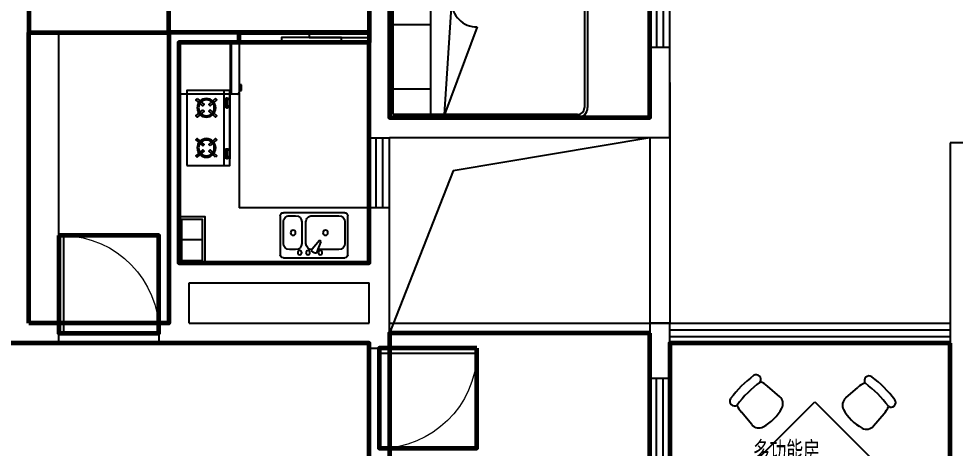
# Model space of a CAD drawing. Extents: x -355331 to -318731, y -592200 to -560200.
# Drawn here: x -337031 to -327681, y -572250 to -567963 of the extents above; entities that cross this region are included whole.
import ezdxf

# ---------------------------------------------------------------- set-up
doc = ezdxf.new("R2010")
doc.units = 0
doc.header["$LTSCALE"] = 1000
doc.header["$MEASUREMENT"] = 0
doc.layers.get('0').update_dxf_attribs({"linetype": 'CONTINUOUS'})
for name, color, linetype in [('BALCONY', 2, 'CONTINUOUS'), ('BATH', 6, 'CONTINUOUS'), ('JIAJU', 252, 'CONTINUOUS'), ('WALL', 2, 'CONTINUOUS'), ('WINDOW', 3, 'CONTINUOUS'), ('文字', 7, 'CONTINUOUS')]:
    doc.layers.add(name, color=color, linetype=linetype)
for name, color, linetype, lineweight in [('GT_储藏间', 50, 'CONTINUOUS', 60), ('GT_卧室', 1, 'CONTINUOUS', 60), ('GT_厨房', 4, 'CONTINUOUS', 60), ('GT_玄关', 40, 'CONTINUOUS', 60), ('GT_过道', 30, 'CONTINUOUS', 60), ('GT_门', 245, 'CONTINUOUS', 60), ('GT_阳台', 6, 'CONTINUOUS', 60), ('GT_餐厅', 3, 'CONTINUOUS', 60)]:
    doc.layers.add(name, color=color, linetype=linetype, lineweight=lineweight)
doc.styles.add('_TCH_WINDOW', font='SIMPLEX', dxfattribs={"height": 3.5, "bigfont": 'GBCBIG'})
doc.styles.add('DIM_FONT', font='ROMAND.shx', dxfattribs={"width": 0.7})
doc.styles.get("Standard").update_dxf_attribs({"font": 'GBENOR', "bigfont": 'GBCBIG'})

# ---------------------------------------------------------------- blocks, each defined once
blk = doc.blocks.new('M_C54TQD')
for p, q in [((0, -52.37141133332626), (1500, -52.37141133332626)), ((25.81707532191649, -508.5309666635002), (25.81707532354631, -1967.83045325207)), ((853.4887384483591, -488.5309666636167), (45.81707532191649, -488.5309666635002)), ((853.4887384483591, -488.5309666636167), (1471.571529761655, -915.928643709747)), ((45.81707532214932, -761.1308476366103), (915.2873221009503, -761.1308476364936)), ((1471.571529761888, -1967.830453251838), (1471.571529761888, -915.9286437098636)), ((381.0187325812876, -1368.262054991908), (394.7801580405794, -1471.40293244319)), ((777.5608816719612, -1368.404508911655), (698.3876391793602, -1472.359672029037)), ((394.7801580405794, -1471.40293244319), (368.977387327468, -1593.453046087059)), ((528.3918655531015, -1559.275664124638), (508.6248558897058, -1470.38433104183)), ((698.3876391793602, -1472.359672029037), (623.2731592210475, -1602.733589553973)), ((160.8363171380479, -1514.378392206039), (136.7538225841708, -1517.816383791156)), ((255.4458232410252, -1552.196723353932), (160.8363171380479, -1514.378392206039)), ((324.2529505379498, -1645.023484812815), (255.4458232410252, -1552.196723353932)), ((548.1586792629676, -1616.561117701349), (528.3918655531015, -1559.275664124638)), ((90.30910963541828, -1638.147501642466), (87.00939012947491, -1644.58949291869)), ((188.3591680568643, -1620.957261242554), (90.30910963541828, -1638.147501642466)), ((257.1660994002595, -1617.519269657321), (188.3591680568643, -1620.957261242554)), ((324.2529505379498, -1645.023484812815), (257.1660994002595, -1617.519269657321)), ((368.977387327468, -1593.453046087059), (324.2529505379498, -1645.023484812815)), ((324.2529505379498, -1645.023484812815), (510.0318023327272, -1663.932721005287)), ((324.2529505379498, -1645.023484812815), (355.2161578217056, -1727.536271516117)), ((510.0318023327272, -1663.932721005287), (559.9168716461863, -1700.031915123691)), ((605.4829289054032, -1658.043702143477), (548.1586792629676, -1616.561117701349)), ((605.4829289054032, -1658.043702143477), (593.7109122320544, -1752.156051272759)), ((623.2731592210475, -1602.733589553973), (605.4829289054032, -1658.043702143477)), ((605.4829289054032, -1658.043702143477), (733.9680998106488, -1626.437963874312)), ((605.4829289054032, -1658.043702143477), (654.9002571103629, -1721.255319918738)), ((733.9680998106488, -1626.437963874312), (836.7563149160706, -1640.265492021688)), ((836.7563149160706, -1640.265492021688), (872.7706596506758, -1660.305966510903)), ((355.2161578217056, -1727.536271516117), (334.5740196325351, -1810.04891698237)), ((559.9168716461863, -1700.031915123691), (571.9582169000057, -1708.627035323647)), ((591.871118045412, -1766.864436217816), (580.0376802883111, -1861.467821219121)), ((654.9002571103629, -1721.255319918738), (720.1312322369776, -1768.66392732237)), ((720.1312322369776, -1768.66392732237), (813.0359425107016, -1768.66392732237)), ((334.5740196325351, -1810.04891698237), (280.9774346412159, -1872.618190080393)), ((45.8170753235463, -1987.83045325207), (1451.571529761888, -1987.830453251838))]:
    blk.add_line(p, q)
blk.add_lwpolyline([(0, -2000), (0, 0), (1500, 0), (1500, -2000)], close=True)
for points in [[(100.9809355731122, -126.7930115305353, -0.2633679387580063), (73.03082517371513, -108.0043454644037, -0.494818049593334), (82.2023155835923, -89.26110906281976, -0.049224722880142), (99.87297290400602, -87.51721706544048, -0.0368308428568549), (123.5152011790778, -89.26110906281976, -0.0318926909000512), (161.4932668786496, -97.39637610432692, 0.0357819959079403), (195.4075579075142, -104.386000819155, 0.0329412578642258), (285.0692274586763, -110.2995541269192, 0.0265644647772248), (396.2963938089087, -104.386000819155, 0.0179054185074339), (433.8106666770761, -99.02135129994713, -0.0333974636936459), (454.0186778504867, -96.76743306149729, -0.0320396294917023), (491.1012199197426, -97.4999333183514, 0.018441951395994), (555.4230690312106, -100.5206656794762, 0.0108372939697291), (620.186532073887, -99.76774555223528, 0.0146238513299216), (668.0947889683302, -96.76743306149729, 0.1112493716170288), (690.6415959072765, -89.46100785862656, -0.1537083434765361), (707.5298517555927, -85.50787644495722, -0.0764444186523767), (714.9663045406343, -87.23092743253801, -0.215512293950284), (716.9191617504694, -89.26110906281976, -0.5858582349918418), (714.256699609803, -92.3062150827609, 0.3634893070176432), (709.4076745638158, -94.89081675256604, 0.1917162675796268), (709.3503550537861, -106.4259541546926, -0.1296753022843935), (711.2854973720385, -123.0397789126727, -0.017350206177164), (708.2857401394285, -139.8438447378576, 0.0193256498707409), (705.6520289473701, -154.9418324535945, 0.0188175161277147), (699.0376803365068, -223.3239292913349, 0.0218280980030002), (698.1405417609494, -282.5501878542127, 0.0062041541509907), (699.5261772114318, -316.400861889706, 0.0019630604773014), (705.6520289473701, -423.2947161803021, 0.0283408257713941), (709.9291620904112, -459.4233455349458, -0.1170135268628909), (709.4076745638158, -468.3330838838592, -0.3660599914315623), (707.9786069015973, -469.2643586997872, -0.0397304305354332), (694.3848961445037, -466.456467574928, -0.0483088234329496), (680.646424039267, -460.9746408300707, 0.0629807230965901), (669.9726117765528, -457.0735272672027, 0.0405796252690656), (646.575280764373, -453.6929555620297, 0.0143450944869819), (579.8353533989284, -451.4436783404088, 0.0054844172030433), (454.3906688750722, -452.1922876990865, 0.0071527060937162), (358.2477550946642, -455.1969109582715, 0.0087615685340777), (315.7035025332589, -457.8837116115026, -0.0081531255989414), (269.9883195252624, -460.8266186480176, -0.062510027184643), (212.858998686308, -456.4259942439385, 0.078669286227118), (167.272150359815, -454.386000819155, 0.0478250924924058), (144.9107191013172, -459.1024647536687, -0.0344939943977636), (114.1258911844343, -466.456467574928, -0.0235713893391271), (88.79070591600615, -469.4701159588293, -0.5102284767959722), (87.83597996179016, -468.3330838838592), (95.34746714844368, -438.3075054148211), (116.0039099461865, -355.7373764807127, 0.0730409353706404), (117.9549391705077, -336.1565441959537, 0.0233051013921503), (112.2480683759786, -275.0438638554188, 0.0182988888762084), (108.178149793297, -252.1994323256659, -0.0109698913763853), (100.8329906477593, -214.2043384962017, -0.0422811877974625), (97.92617118963972, -179.8909346904838, -0.0272005265134367), (100.8329906477593, -126.4973212979967)], [(810.218914367957, -126.7930115305353, -0.2633679387580063), (782.26880396856, -108.0043454644037, -0.494818049593334), (791.4402943784372, -89.26110906281976, -0.049224722880142), (809.1109516988504, -87.51721706544048, -0.0368308428568549), (832.7531799739226, -89.26110906281976, -0.0318926909000512), (870.7312456734944, -97.39637610432692, 0.0357819959079403), (904.6455367023593, -104.386000819155, 0.0329412578642258), (994.3072062535213, -110.2995541269192, 0.0265644647772248), (1105.534372603753, -104.386000819155, 0.0179054185074339), (1143.048645471921, -99.02135129994713, -0.0333974636936459), (1163.256656645331, -96.76743306149729, -0.0320396294917023), (1200.339198714588, -97.4999333183514, 0.018441951395994), (1264.661047826055, -100.5206656794762, 0.0108372939697291), (1329.424510868732, -99.76774555223528, 0.0146238513299216), (1377.332767763175, -96.76743306149729, 0.1112493716170288), (1399.879574702121, -89.46100785862656, -0.1537083434765361), (1416.767830550438, -85.50787644495722, -0.0764444186523767), (1424.204283335479, -87.23092743253801, -0.215512293950284), (1426.157140545314, -89.26110906281976, -0.5858582349918418), (1423.494678404648, -92.3062150827609, 0.3634893070176432), (1418.645653358661, -94.89081675256604, 0.1917162675796268), (1418.588333848631, -106.4259541546926, -0.1296753022843935), (1420.523476166883, -123.0397789126727, -0.017350206177164), (1417.523718934273, -139.8438447378576, 0.0193256498707409), (1414.890007742215, -154.9418324535945, 0.0188175161277147), (1408.275659131352, -223.3239292913349, 0.0218280980030002), (1407.378520555794, -282.5501878542127, 0.0062041541509907), (1408.764156006276, -316.400861889706, 0.0019630604773014), (1414.890007742215, -423.2947161803021, 0.0283408257713941), (1419.167140885256, -459.4233455349458, -0.1170135268628909), (1418.645653358661, -468.3330838838592, -0.3660599914315623), (1417.216585696442, -469.2643586997872, -0.0397304305354332), (1403.622874939348, -466.456467574928, -0.0483088234329496), (1389.884402834112, -460.9746408300707, 0.0629807230965901), (1379.210590571398, -457.0735272672027, 0.0405796252690656), (1355.813259559218, -453.6929555620297, 0.0143450944869819), (1289.073332193773, -451.4436783404088, 0.0054844172030433), (1163.628647669917, -452.1922876990865, 0.0071527060937162), (1067.485733889509, -455.1969109582715, 0.0087615685340777), (1024.941481328103, -457.8837116115026, -0.0081531255989414), (979.2262983201073, -460.8266186480176, -0.062510027184643), (922.0969774811527, -456.4259942439385, 0.078669286227118), (876.5101291546598, -454.386000819155, 0.0478250924924058), (854.148697896162, -459.1024647536687, -0.0344939943977636), (823.3638699792791, -466.456467574928, -0.0235713893391271), (798.0286847108507, -469.4701159588293, -0.5102284767959722), (797.073958756635, -468.3330838838592), (804.5854459432884, -438.3075054148211), (825.2418887410311, -355.7373764807127, 0.0730409353706404), (827.1929179653522, -336.1565441959537, 0.0233051013921503), (821.4860471708231, -275.0438638554188, 0.0182988888762084), (817.4161285881419, -252.1994323256659, -0.0109698913763853), (810.070969442604, -214.2043384962017, -0.0422811877974625), (807.1641499844847, -179.8909346904838, -0.0272005265134367), (810.070969442604, -126.4973212979967)], [(99.32607474597172, -142.8089705866296, -0.0536899463297647), (113.5327993906103, -155.7863047061255, -0.0703117485643946), (121.637378370855, -168.0780053790658, -0.0154482349215183), (125.372092746431, -176.6325245260959, -0.0132435682896378), (129.1488655572757, -186.8438859943999, -0.0821266656645959), (132.1388998322654, -204.9249020674033, -0.064163702142309), (129.1488655572757, -228.1290210800944)], [(100.802333666943, -126.7787973218364, -0.0773794298008275), (135.6131864276249, -152.1195828430354, -0.0773794298004389), (161.0724411581177, -186.8438859943999, -0.0475254861911322), (170.9974045124836, -211.4623332455522, -0.0475254861919447), (176.0954155311919, -237.5119613877032)], [(574.8410073658451, -100.5896195458481, 0.0278421621871093), (551.0592332051601, -111.202792232274, 0.0486850077751128), (538.5224678034429, -119.2865462948102, 0.0236664622263066), (510.5991942917462, -143.6456021170597, 0.0312234184537797), (491.5759178295266, -164.3247727612033, 0.0468009736850804), (486.4679089093113, -171.9909071292495, 0.023190832047154), (478.4309622184373, -188.7205023034475)], [(656.8276561654637, -94.89081675256604, 0.0881531318181468), (622.2978315080982, -98.43457139458042, 0.0881531318190246), (591.1024862020275, -113.6568386049475, 0.0775471207029249), (569.4562496813013, -135.2689928915351, 0.077547120704443), (555.4230690312106, -162.4482976893196)], [(1284.07898616069, -100.5896195458481, 0.0278421621871093), (1260.297212000005, -111.202792232274, 0.0486850077751128), (1247.760446598287, -119.2865462948102, 0.0236664622263066), (1219.837173086591, -143.6456021170597, 0.0312234184537797), (1200.813896624371, -164.3247727612033, 0.0468009736850804), (1195.705887704156, -171.9909071292495, 0.023190832047154), (1187.668941013282, -188.7205023034475)], [(1366.065634960309, -94.89081675256604, 0.0881531318181468), (1331.535810302943, -98.43457139458042, 0.0881531318190246), (1300.340464996872, -113.6568386049475, 0.0775471207029249), (1278.694228476146, -135.2689928915351, 0.077547120704443), (1264.661047826055, -162.4482976893196)], [(660.5833017819095, -455.1969109582715, 0.0161077521653885), (621.6645676454064, -428.9650299670173, 0.0245988265329337), (594.8583277720026, -413.9117758726934, 0.009477215100867), (545.8200545446016, -390.6135754343122, 0.0159372813057892), (515.9880062439476, -378.2564897139092, 0.0725208528990522), (499.6476300114299, -374.6702446285635, 0.0333392788004724), (463.4079878453631, -374.5033983330941)], [(191.3706686275545, -453.6728252451866, 0.0097294744723616), (218.6594809463713, -444.6409905871842, 0.009729474473291), (245.5762311110738, -434.5542727969585, 0.0079705008528091), (267.3211682804395, -425.5156059400176, 0.0079705008551367), (288.7669395147823, -415.7883921816246)], [(900.6086474223993, -453.6728252451866, 0.0097294744723616), (927.8974597412162, -444.6409905871842, 0.009729474473291), (954.8142099059187, -434.5542727969585, 0.0079705008528091), (976.5591470752843, -425.5156059400176, 0.0079705008551367), (998.0049183096271, -415.7883921816246)], [(853.4887384483591, -488.5309666636167, -0.0852718179142582), (916.7940449684392, -598.6369900371647, -0.1240444849517736), (926.0039442058186, -686.1659086162688), (912.364597803913, -781.5758952042086), (914.1106356123927, -911.7165031466866)], [(914.1106356123927, -911.7165031466866, 0.0078673409248488), (1031.724163627252, -893.9427607996623, 0.0095084780273965), (1128.470983586972, -875.8640361278084, 0.006616053903061), (1193.485191743588, -861.5313435217831, -0.0238283431850551), (1211.672466289019, -858.1735341966851, -0.080712554601587), (1230.311834537657, -858.6611640215851, -0.0095907749214261), (1382.91685589496, -890.6158193460433, -0.0131328366423957), (1416.355327734956, -899.220250509563, -0.0078593660510627), (1471.571529761655, -915.928643709747)], [(463.9505119207313, -1480.437258017133, 0.0256263773130658), (475.5529135710093, -1477.614787561935, 0.0108003175969269), (604.8687299224548, -1435.981363105937, 0.0045599242865635), (692.3968879890162, -1404.803410856868, 0.0112502049699783), (727.4602013842668, -1391.049685411621, 0.0693939607328312), (746.282983473502, -1379.897448407486, -0.0797562568819131), (762.8822070427702, -1370.519326541922, -0.1063994932269791), (777.5608816721942, -1368.404508911655, -0.3286420819917078), (781.570805078838, -1371.809234975604, -0.2995467624749613), (779.1952752068173, -1378.311226067249, 0.1899166392732897), (773.7075559524817, -1387.122778535122, 0.0335175224208069), (772.5260133859701, -1397.384737111046, 0.0756271031388586), (773.0004556113851, -1401.959308893885, 0.0534886286392459), (775.9668624771292, -1409.811991529539, 0.0178378667503755), (788.0861175216266, -1431.800641400157, 0.0383935750642246), (805.2742803669533, -1456.073614769731, -0.0595290825061912), (815.7115921904331, -1472.215284330654, -0.0359425927522917), (826.2619087763594, -1498.385362479603, -0.011245006357116), (851.9242734634317, -1584.737333225552, -0.0062027091860942), (862.1980728851632, -1624.315597536159, 0.010783211680623), (868.3165291617624, -1647.028448516852, 0.0194848343010926), (872.7706596516069, -1660.305966512998, 0.0050616242096234), (892.3973092753438, -1710.497391701792, 0.1013919190942201), (909.1374201583676, -1735.773232724518, -0.2237680032509501), (913.990082128439, -1749.201175178284, -0.2555795284433636), (910.8728970314841, -1753.817256197799, -0.0815627085866008), (895.1848218820523, -1758.905572009971, -0.0718052271760612), (878.0769460559821, -1759.0340193148, 0.0699853129919421), (860.5283372055271, -1759.102219073102, 0.0354599108751823), (801.0142176891676, -1772.068652195274, 0.0294323486893013), (731.9626261058727, -1796.825984933995, 0.0015539306784282), (698.6263457331806, -1811.165110202273, -0.0015200045161783), (664.5470052741002, -1825.826592424651, -0.004735139452577), (629.2815294407771, -1840.478306480334, 0.0038204816556974), (585.5403770180418, -1858.557646425674, 0.2960011448983662), (563.6347568596248, -1890.878058333299, -0.6497743301907088), (542.1970181963407, -1899.898485974292, -0.0231899331533064), (537.6988354085479, -1895.262166419066, 0.0288000585939381), (534.0341806493234, -1891.568750797771, 0.0057266574220755), (527.4483033211436, -1885.789348176797, -0.0043580803065144), (518.7736149579285, -1878.218847374897, -0.0275279624241201), (501.7734068457499, -1861.357729279669, -0.0462141911587343), (493.2202135212718, -1849.920146354939, -0.194121097555792), (490.4219391301738, -1833.24536795076, 0.1337189327007904), (489.250970837893, -1809.196833450929, 0.0057790609655978), (481.8063498067203, -1787.180584505084, 0.0088817836259535)]]:
    blk.add_lwpolyline(points, format="xyb")
blk.add_lwpolyline([(58.13472162233664, -1583.152987174108, 0.1013919190942201), (39.50652894447557, -1559.234586530481, -0.2237680032509501), (33.63892572536133, -1546.218089336646, -0.2555795284433636), (36.39313040487468, -1541.376663566218, -0.0815627085866008), (51.64504933147689, -1535.100866504712, -0.0718052271760612), (68.69275314197876, -1533.661523332354, 0.0699853129919421), (86.1845112729352, -1532.248469445971, 0.0354599108751823), (144.5297128919046, -1514.75857928826, 0.0294323486893013), (211.4805883753579, -1484.781453064643, 0.0015539306784282), (243.6197459157556, -1467.929371439502, -0.0015200045161783), (276.4750698423013, -1450.698927546618, -0.004735139452577), (310.5137885496952, -1433.387308924691, 0.0038204816556974), (352.7405321199913, -1412.008509248728, 0.2960011448983662), (372.1044370702002, -1378.10416726314, -0.6497743301907088), (392.7877194753382, -1367.467129011638, -0.0231899331533064), (397.6280315041076, -1371.745035845088, 0.0288000585939381), (401.5649964159819, -1375.146700252313, 0.0057266574220755), (408.5744758499786, -1380.404311201884, -0.0043580803065144), (417.8039045564363, -1387.287649516016, -0.0275279624241201), (436.0464629260823, -1402.796145362314, -0.0462141911587343), (445.4511556827928, -1413.544502137112, -0.194121097555792), (449.5192762336228, -1429.955747354426, 0.1337189327007904), (452.5300568193197, -1453.843785754172, 0.0115049885239622), (471.1510833646171, -1496.194292383734, 0.0088817836259535), (497.4863913217559, -1550.021231578546, 0.0124257131937093), (534.6168163891416, -1618.372365437332, -0.0336123700455677), (547.2733422871677, -1644.223848813679), (570.2964757324663, -1700.540598565829), (588.0571801417972, -1743.984951960272, 0.2243410718216135), (602.5851146520579, -1757.285988330492, -0.722771522499555), (602.7547089883592, -1766.146016167477, -0.1035130412990579), (599.0172203551047, -1766.642068473855, 0.0534647381238438), (591.778178574983, -1766.87733775645, 0.0301092765793074), (568.7220152600202, -1771.539454950951, -0.0314364773003218), (546.625681511592, -1775.946527513326, -0.0532399643574459), (531.5061410476919, -1776.364433890325, 0.0551795226477933), (516.9166619062889, -1776.824167168699, 0.0562710074868784), (491.602710487321, -1783.400484463316, 0.0108003175969269), (365.8583998028189, -1834.823151849559, 0.0045599242865635), (280.9774346444756, -1872.61819007888, 0.0112502049699783), (247.0714551992714, -1889.01896651613, 0.0693939607328312), (229.1588344399352, -1901.581113359076, -0.0797562568819131), (213.3272498133592, -1912.203934125835, -0.1063994932269791), (198.8538511942606, -1915.437612356851, -0.3286420819917078), (194.5947606211993, -1912.350252192235, -0.2995467624749613), (196.464941778453, -1905.685310124536, 0.1899166392732897), (201.2611352659296, -1896.479059664067, 0.0335175224208069), (201.6526498869061, -1886.156726935762, 0.0756271031388586), (200.8289744397625, -1881.631977088749, 0.0534886286392459), (197.2694064734969, -1874.029762269463, 0.0178378667503755), (183.5004308565985, -1853.03470626974, 0.0383935750642246), (164.5023714373819, -1830.150565112359, -0.0595290825061912), (152.8585468831006, -1814.856372617767, -0.0359425927522917), (140.3333988315426, -1789.571933990927, -0.011245006357116), (108.1278744246811, -1705.440940826898, -0.0062027091860942), (94.85072786197996, -1666.766565078753, 0.010783211680623), (87.00939013040622, -1644.589492921368, 0.0194848343010926), (81.5506756566465, -1631.692431285046, 0.0050616242096234)], format="xyb", close=True)
for centre, start, end in [((45.81707532191649, -508.5309666635002), 89.99999999999173, 180.0000000000116), ((45.81707532214932, -741.1308476366103), 180.0000000000093, 270), ((45.8170753235463, -1967.83045325207), 180.0000000000573, 270.0000000000047), ((1451.571529761888, -1967.830453251838), 270, 0)]:
    blk.add_arc(centre, 20, start, end)
at = {"style": 'DIM_FONT', "width": 0.8, "flags": 9}
for tag in ['YSIZE', 'XSIZE']:
    blk.add_attdef(tag, (0, 0), '', height=0.5, dxfattribs=at)
blk = doc.blocks.new('M_C5')
for p, q in [((-70.82901607836537, 21.28130988847079), (-105.5706513122422, 120.2282728042846)), ((-60.16192104374932, 62.68461325480894), (-49.63460429589031, 152.1065615165353)), ((-28.08119270529278, 85.5738574138395), (7.413737712297004, 159.8281467487104)), ((-8.992281119622929, 87.95501956535735), (58.67843228853597, 149.1512966760219)), ((12.1610811973369, 83.25872809370229), (111.8935306657804, 114.3671185050116)), ((-53.99105266266269, -14.06874431869437), (-153.5547980225383, 44.95468834566414)), ((25.53403393035843, 75.43189319191879), (151.976158361067, 50.03246236002269)), ((42.31323223001527, 52.59037386479214), (156.1122218071468, -35.05672834750294)), ((48.33521730783104, 20.58951348862501), (102.0785434169302, -123.2070248560467)), ((-26.44012613309314, -30.03790376529833), (-152.9726097377861, -46.89755505358152)), ((14.47907216040039, -26.22849599220535), (-99.14332800768172, -125.5810515625417)), ((40.54031767207198, -2.332965136227358), (5.081947024460531, -160.0161421951379))]:
    blk.add_line(p, q)
for centre, radius in [((0, 0), 160), ((-11.20591059033177, 27.9958680989912), 60)]:
    blk.add_circle(centre, radius)
at = {"width": 0.8, "flags": 9}
for tag in ['XSIZE', 'YSIZE']:
    blk.add_attdef(tag, (0, 0), '', height=0.5, dxfattribs=at)
blk = doc.blocks.new('ccui')
for points in [[(-565.6461125179194, 1078.213557414943), (-506.5007212380878, 682.610444825608), (-110.8976086489856, 741.7558361052068), (-170.0429999283515, 1137.358948694542)], [(-225.5601126602851, -1196.504339973675), (-284.705503939651, -800.9012273843399), (110.8976086494513, -741.755836104974), (170.0429999292828, -1137.358948694309)]]:
    blk.add_lwpolyline(points, close=True)
at = {"rotation": 188.5031322324077}
blk.add_blockref('M_C5', (-332.1472721518949, 910.5732068892102), dxfattribs=at)
at = {"extrusion": (1e-16, 0, -1), "zscale": -1}
for name, p, rotation in [('M_C54TQD', (-110.8976086494513, -741.755836104974), 81.49686775637126), ('M_C5', (51.30234953528271, -967.9015675336123), 351.4968677675923)]:
    blk.add_blockref(name, p, dxfattribs=dict(at, rotation=rotation))
blk = doc.blocks.new('A$C639E48C9')
for p, q in [((498.616208545398, 1409.880386667733), (376.4792480497854, 1515.509158710658)), ((1158.069999774219, 1397.498178508947), (1280.206960269832, 1503.126950551872)), ((283.7546607323456, 793.2590544178383), (849.4400856815046, 1358.944479367055)), ((849.4400856815046, 1358.944479367055), (1415.12551063078, 793.2590544178383)), ((220.0925877288682, 1131.35676585132), (116.2953410430345, 1255.32525170414)), ((1436.593620590633, 1118.974557692418), (1540.390867276466, 1242.943043545238)), ((849.4400856815046, 227.573629468563), (283.7546607323456, 793.2590544178383)), ((1415.12551063078, 793.2590544178383), (849.4400856815046, 227.573629468563)), ((259.1873788987286, 498.6155576335731), (153.5586068558041, 376.4785971379607)), ((1397.498829420772, 510.9977657923009), (1503.127601463697, 388.8608052966302)), ((537.710999715142, 220.0919368170435), (413.7425138623219, 116.2946901312098)), ((1118.975208604243, 232.4741449757712), (1242.943694457062, 128.6768982899957))]:
    blk.add_line(p, q)
for centre, radius, start, end in [((895.9908561601766, 733.9821182364248), 1104, 126.5445270013243, 143.4554729986757), ((266.0075928792358, 1583.973347978957), 46, 323.4554729986757, 486.5445270013243), ((1390.678615440265, 1571.591139820171), 46, 53.45547299867568, 216.5445270013243), ((760.6953521593242, 721.5999100776387), 1104, 36.54452700132432, 53.45547299867568), ((960.3375774907178, 669.6353969057672), 1104, 126.5445270013243, 143.4554729986757), ((246.3872945464682, 1385.417205207457), 183.977805, 45, 71.38198999930509), ((1410.298913773033, 1373.034997048555), 183.977805, 108.6180100006949, 135), ((696.3486308287827, 657.2531887469813), 1104, 36.54452700132432, 53.45547299867568), ((439.4797455491497, 1339.404294052045), 92, 331.1086600026659, 409.999999998934), ((45.99962641776071, 1363.965381517482), 46, 143.4554729986757, 306.5445270013243), ((246.3872945464682, 1385.417205207457), 183.977805, 198.7877880027449, 225), ((1217.206462770235, 1327.022085893317), 92, 130.0000000010658, 208.891339997334), ((1410.298913773033, 1373.034997048555), 183.977805, 315, 341.2122119972551), ((1610.68658190174, 1351.58317335858), 46, 233.4554729986757, 396.5445270013243), ((107.2132417466491, 1522.759732650069), 471.4999999999998, 298.8913399989453, 331.1086600026659), ((1549.472966572968, 1510.377524491167), 471.4999999999998, 208.891339997334, 241.1086600010546), ((290.5686803443823, 1190.493228847335), 92, 220.0000000010658, 298.8913399989453), ((1366.117527975002, 1178.111020688549), 92, 241.1086600010546, 319.9999999989342), ((329.6634715143591, 439.4790946373249), 92, 61.10866000266595, 140.0000000014889), ((146.3080329163931, 107.2125908348243), 471.4999999999998, 28.89134000025402, 61.10866000266595), ((1510.378175402991, 119.5947989934939), 471.4999999999998, 118.891339997334, 151.108659999746), ((1327.022736805142, 451.861302796111), 92, 39.99999999851102, 118.891339997334), ((283.6505603590049, 246.3866436346434), 183.977805, 135, 161.3819899993051), ((1373.03564796038, 258.7688517933711), 183.977805, 18.6180100006949, 45), ((85.09441758738828, 266.006941967411), 46, 53.45547299867568, 216.5445270013243), ((999.4323686605783, 960.3369265788932), 1104, 216.5445270013243, 233.4554729986757), ((478.5745367191266, 290.5680294325575), 92, 310.0000000010658, 388.891340000254), ((1178.111671600374, 302.9502375913434), 92, 151.108659999746, 229.9999999989342), ((657.2538396588059, 972.7191347376793), 1104, 306.5445270013243, 323.4554729986757), ((1571.591790731996, 278.3891501261387), 46, 323.4554729986757, 486.5445270013243), ((935.0856473299208, 895.9902052483521), 1104, 216.5445270013243, 233.4554729986757), ((721.6005609894637, 908.3724134070799), 1104, 306.5445270013243, 323.4554729986757), ((283.6505603590049, 246.3866436346434), 183.977805, 288.7877880027449, 315), ((1373.03564796038, 258.7688517933711), 183.977805, 225, 251.2122119972551), ((305.1023840489798, 45.99897550593595), 46, 233.4554729986757, 396.5445270013243), ((1351.583824270405, 58.38118366460546), 46, 143.4554729986757, 306.5445270013243)]:
    blk.add_arc(centre, radius, start, end)
blk = doc.blocks.new('_E15UYS')
for p, q in [((-55.69547518428588, 0), (-55.69547518428588, 700.0000000001745)), ((-32.3068419504707, 635.471470065182), (-21.7909954860952, 635.471470065182)), ((-24.007028925349, 618.8428590744153), (-24.007028925349, 554.1744495429448)), ((-7.386778130916352, 618.8428590744153), (-24.007028925349, 618.8428590744153)), ((-7.386778130916352, 554.1744495429448), (-7.386778130916352, 618.8428590744153)), ((-5.82077e-11, 15.11308107170043), (-5.82077e-11, 637.8869189284743)), ((-33.48314563827444, 543.7096152342274), (-21.77215841429279, 543.8281200630008)), ((-24.007028925349, 554.1744495429448), (-7.386778130916352, 554.1744495429448)), ((-32.3068419504707, 162.4743070086115), (-21.7909954860952, 162.4743070086115)), ((-24.007028925349, 145.8456960178446), (-24.007028925349, 81.17728648637421)), ((-7.386778130916352, 145.8456960178446), (-24.007028925349, 145.8456960178446)), ((-7.386778130916352, 81.17728648637421), (-7.386778130916352, 145.8456960178446)), ((-33.48314563827444, 70.71245217765681), (-21.77215841429279, 70.83095700643025)), ((-24.007028925349, 81.17728648637421), (-7.386778130916352, 81.17728648637421))]:
    blk.add_line(p, q)
for points in [[(-399.967553341121, 700.0000000000583), (-1.164153e-10, 700.0000000001745), (0, 0), (-399.9675533410627, 5.82077e-11), (-399.967553341121, 700.0000000000583)], [(-252.0403899404919, 517.9713214171933), (-240.6037622181975, 505.0174823591368), (-304.107794256488, 448.9513254436896), (-315.5444219787387, 461.9051645018043), (-252.0403899404919, 517.9713214171933)], [(-184.5242881784434, 517.9713214171352), (-195.9609159007887, 505.0174823590785), (-132.4568838624545, 448.9513254436896), (-121.0202561402038, 461.9051645017462), (-184.5242881784434, 517.9713214171352)], [(-252.0403899404337, 181.0286785827484), (-240.6037622181393, 193.9825176409795), (-304.1077942564298, 250.0486745562521), (-315.5444219787241, 237.0948354982538), (-252.0403899404337, 181.0286785827484)], [(-184.5242881784361, 181.0286785828648), (-195.9609159007814, 193.9825176409213), (-132.45688386244, 250.0486745562521), (-121.0202561401893, 237.094835498312), (-184.5242881784361, 181.0286785828648)]]:
    blk.add_lwpolyline(points)
for points in [[(-304.1077942563934, 623.5486745563102), (-240.6037622181975, 567.4825176409212), (-252.0403899404482, 554.5286785827483), (-315.5444219787387, 610.5948354982538)], [(-132.4568838624545, 623.5486745563102), (-195.9609159007887, 567.4825176409212), (-184.5242881784434, 554.5286785828648), (-121.0202561402038, 610.5948354981372)], [(-304.1077942564298, 75.45132544374792), (-240.6037622181393, 131.5174823591369), (-252.04038994039, 144.4713214171934), (-315.5444219786805, 88.40516450180439)], [(-132.4568838623963, 75.45132544374792), (-195.9609159007305, 131.5174823592533), (-184.5242881784797, 144.4713214171934), (-121.0202561401893, 88.40516450180439)]]:
    blk.add_lwpolyline(points, close=True)
for points in [[(-32.3068419504707, 635.471470065182, 0.2590339714206403), (-35.72964486551791, 633.5706856288012, 0.0762761895455676), (-40.66402740238845, 622.0506057389427, 0.0365148199121137), (-43.12145493156275, 608.5023152735666, 0.026614996038891), (-44.125686959851, 589.6497730636617, 0.026614996038891), (-43.12145493156275, 570.7972308538154, 0.0365148199121137), (-40.66402740238845, 557.2489403884392, 0.0762761895455752), (-35.72964486551791, 545.7288604985806, 0.2590339714203898), (-32.3068419504707, 543.8280760622001, 0.0784621676306809), (-31.06448613718385, 544.0242395660025, 0.056762457430155)], [(-21.7909954860952, 635.471470065182, 0.2590339714206403), (-25.21379840114241, 633.5706856288012, 0.0762761895455676), (-30.14818093801296, 622.0506057389427, 0.0365148199121137), (-32.60560846718727, 608.5023152735666, 0.026614996038891), (-33.60984049546824, 589.6497730636617, 0.026614996038891), (-32.60560846718727, 570.7972308538154, 0.0365148199121137), (-30.14818093801296, 557.2489403884392, 0.0762761895455752), (-25.21379840113514, 545.7288604985806, 0.2590339714203898), (-21.7909954860952, 543.8280760622001, 0.2590339714202164), (-18.36819257104798, 545.7288604985806, 0.056762457430155), (-14.35557692139991, 554.1744495429448, 0.0365148199120382)], [(-12.66594245195301, 618.8428590744153, 0.0087359414318704), (-13.43381003417016, 622.0506057389427, 0.0762761895456294), (-18.36819257104798, 633.5706856288012, 0.2590339714204861), (-21.7909954860952, 635.471470065182, 0.2590339714206403)], [(-32.3068419504707, 162.4743070086115, 0.2590339714206403), (-35.72964486551791, 160.573522572231, 0.0762761895455676), (-40.66402740238845, 149.0534426823724, 0.0365148199121137), (-43.12145493156275, 135.505152216996, 0.026614996038891), (-44.125686959851, 116.6526100070914, 0.026614996038891), (-43.12145493156275, 97.80006779724502, 0.0365148199121137), (-40.66402740238845, 84.25177733186865, 0.0762761895455752), (-35.72964486551791, 72.73169744201005, 0.2590339714203898), (-32.3068419504707, 70.83091300557135, 0.0784621676306809), (-31.06448613718385, 71.02707650943194, 0.056762457430155)], [(-21.7909954860952, 162.4743070086115, 0.2590339714206403), (-25.21379840114241, 160.573522572231, 0.0762761895455676), (-30.14818093801296, 149.0534426823724, 0.0365148199121137), (-32.60560846718727, 135.505152216996, 0.026614996038891), (-33.60984049546824, 116.6526100070914, 0.026614996038891), (-32.60560846718727, 97.80006779724502, 0.0365148199121137), (-30.14818093801296, 84.25177733186865, 0.0762761895455752), (-25.21379840113514, 72.73169744201005, 0.2590339714203898), (-21.7909954860952, 70.83091300557135, 0.2590339714202164), (-18.36819257104798, 72.73169744201005, 0.056762457430155), (-14.35557692139991, 81.17728648637421, 0.0365148199120382)], [(-12.66594245195301, 145.8456960178446, 0.0087359414318704), (-13.43381003417016, 149.0534426823724, 0.0762761895456294), (-18.36819257104798, 160.573522572231, 0.2590339714204861), (-21.7909954860952, 162.4743070086115, 0.2590339714206403)]]:
    blk.add_lwpolyline(points, format="xyb")
for centre, radius in [((-218.2823390594931, 536.2499999999998), 86.4000000000019), ((-218.2823390594931, 536.2499999999998), 73.4852148741714), ((-218.2823390594349, 162.7500000000582), 86.4000000000019), ((-218.2823390594349, 162.7500000000582), 73.4852148741714)]:
    blk.add_circle(centre, radius)
at = {"width": 0.8, "flags": 9}
for tag in ['XSIZE', 'YSIZE']:
    blk.add_attdef(tag, (0, 0), '', height=0.5, dxfattribs=at)
blk = doc.blocks.new('$plan$00000400')
for p, q in [((-516.967383246847, 9.5e-14), (0, 0)), ((-516.9673832468471, -583.7657524091914), (-516.967383246847, 9.5e-14)), ((0, 0), (-1.072e-13, -583.7657524091919)), ((-9.4e-14, -511.4899925871413), (-516.9673832468471, -511.489992587141)), ((-16.67902149756275, -600.4447739065563), (-500.2883617492772, -600.444773906556)), ((-477.4587249173273, -600.444773906556), (-477.4587249173273, -622.6834692365117)), ((-477.4587249173273, -622.6834692365117), (-421.8619865926449, -622.6834692365117)), ((-421.8619865926449, -622.6834692365117), (-421.8619865926449, -600.444773906556))]:
    blk.add_line(p, q)
at = {"lineweight": 13}
blk.add_line((-9.6e-14, -522.6093402519163), (-516.9673832468471, -522.6093402519163), dxfattribs=at)
for centre, start, end in [((-500.2883617492772, -583.7657524091914), 180, 270), ((-16.67902149756275, -583.7657524091919), 270, 360)]:
    blk.add_arc(centre, 16.67902149740548, start, end)
blk = doc.blocks.new('M_E25ESP')
at = {"color": 0, "linetype": 'ByBlock'}
for p, q in [((0, -306.8181818181825), (0, 306.8181818181825)), ((30.68181818181756, 337.5), (419.3181818181823, 337.5)), ((357.9545454545459, 306.8181818181825), (143.1818181818175, 306.8181818181825)), ((450, 306.8181818181825), (450, -306.8181818181825)), ((81.81818181818242, 245.4545454545459), (81.81818181818242, 39.98143636365329)), ((419.3181818181823, -20.45454545454595), (419.3181818181823, 245.4545454545459)), ((48.38627045456087, 2.022913636367774), (56.62685454545135, -12.25018636364075)), ((58.92449318180661, 31.40468181818869), (162.5349272727362, 70.22072045454206)), ((172.7622000000092, 52.50655227273089), (87.3413181818164, -17.81470227271119)), ((162.5349272727362, 70.22072045454206), (172.7622000000092, 52.50655227273089)), ((143.1818181818175, -81.81818181818242), (357.9545454545459, -81.81818181818242)), ((81.81818181818242, -184.0909090909094), (81.81818181818242, -245.4545454545459)), ((357.9545454545459, -122.7272727272729), (143.1818181818175, -122.7272727272729)), ((419.3181818181823, -245.4545454545459), (419.3181818181823, -184.0909090909094)), ((419.3181818181823, -337.5), (30.68181818181756, -337.5)), ((143.1818181818175, -306.8181818181825), (357.9545454545459, -306.8181818181825))]:
    blk.add_line(p, q, dxfattribs=at)
for centre, radius in [((250.5681818181824, 112.5), 25.56818181818182), ((51.13636363636349, 61.3636363636365), 20.45454545454545), ((51.13636363636349, -61.3636363636365), 20.45454545454545), ((51.13636363636349, -143.1818181818175), 20.45454545454545), ((250.5681818181824, -209.6590909090906), 25.56818181818182)]:
    blk.add_circle(centre, radius, dxfattribs=at)
for centre, radius, start, end in [((30.68181818181756, 306.8181818181825), 30.68181818181818, 90, 180), ((143.1818181818175, 245.4545454545459), 61.36363636363636, 90, 180), ((357.9545454545459, 245.4545454545459), 61.36363636363636, 0, 90), ((419.3181818181823, 306.8181818181825), 30.68181818181818, 0, 90), ((66.10041818182025, 12.25018636364075), 20.45454545454545, 110.537678, 210), ((74.34100227271072, -2.022913636367774), 20.45454545454545, 210, 309.462322), ((143.1818181818175, -20.45454545454595), 61.36363636363636, 180, 270), ((357.9545454545459, -20.45454545454595), 61.36363636363636, 270, 0), ((143.1818181818175, -184.0909090909094), 61.36363636363636, 90, 180), ((357.9545454545459, -184.0909090909094), 61.36363636363636, 0, 90), ((143.1818181818175, -245.4545454545459), 61.36363636363636, 180, 270), ((357.9545454545459, -245.4545454545459), 61.36363636363636, 270, 0), ((30.68181818181756, -306.8181818181825), 30.68181818181818, 180, 270), ((419.3181818181823, -306.8181818181825), 30.68181818181818, 270, 0)]:
    blk.add_arc(centre, radius, start, end, dxfattribs=at)
at = {"style": 'DIM_FONT', "width": 0.8, "flags": 9}
for tag in ['YSIZE', 'XSIZE']:
    blk.add_attdef(tag, (0, 0), '', height=0.5, dxfattribs=at)
blk = doc.blocks.new('A$C38CF082A')
at = {"layer": 'BATH'}
blk.add_line((235, 229.9996279589832), (25, 229.9996279589832), dxfattribs=at)
for points in [[(0, 459.9996279589831), (260, 459.9996279589831), (260, -0.0003720410168171), (0, -0.0003720410168171)], [(25, 434.9996279589831), (235, 434.9996279589831), (235, 24.99962795898318), (25, 24.99962795898318)]]:
    blk.add_lwpolyline(points, close=True, dxfattribs=at)
blk = doc.blocks.new('A$C2BE95EC8')
for p, q in [((99.99979613756297, 1200.00011829572), (1979.999796137563, 1200.00011829572)), ((102.2322933573741, 1169.749867453181), (1570.246243049623, 1169.749867453123)), ((1104.166499358136, 293.8908438644138), (1428.19210529339, 1169.749867453181)), ((1428.19210529339, 1169.749867453181), (1357.547528177732, 42.5442810516106)), ((1570.246243049623, 35.91894181171665), (1570.246243049623, 1169.749867453123)), ((1570.246243049623, 1169.749867453123), (1941.491202343372, 1169.749867453123)), ((1941.491202343372, 1169.749867453123), (1941.491202343372, 35.91894181171665)), ((1979.999796137563, 1200.00011829572), (1979.999796137563, 0.0001182956621051)), ((-0.0002038624370471, 100.0001182957203), (-0.0002038624370471, 1100.00011829572)), ((32.23229335737415, 105.9189418117166), (32.23229335737415, 1099.749867453182)), ((1941.491202343372, 912.3250833179335), (1570.246243049623, 912.3250833179335)), ((1941.491202343372, 270.6297853080323), (1570.246243049623, 270.6297853080323)), ((1979.999796137563, 0.0001182957203127), (99.99979613756297, 0.0001182957203127)), ((1570.246243049623, 35.91894181171665), (102.2322933573741, 35.91894181171665)), ((1941.491202343372, 35.91894181171665), (1570.246243049623, 35.91894181171665))]:
    blk.add_line(p, q)
for centre, radius, start, end in [((99.99979613756297, 1100.00011829572), 100, 90, 180), ((102.2322933573741, 1099.749867453182), 70, 90, 180), ((1109.062971002073, 45.43768627912505), 248.5014023071823, 359.3328663254776, 451.129029110011), ((99.99979613756297, 100.0001182957203), 100, 180, 270), ((102.2322933573741, 105.9189418117166), 70, 180, 270)]:
    blk.add_arc(centre, radius, start, end)
blk = doc.blocks.new('$TCHSYS$DOOR2D')
for p, q in [((0.45, 0.975), (0.5000000000000002, 0.975)), ((0.45, 0), (0.45, 0.975)), ((0.5, 0), (0.5, 0.975)), ((0.5, 0), (0.45, 0))]:
    blk.add_line(p, q)
at = {"lineweight": 13}
blk.add_arc((0.475, 0), 0.975, 91.46928358135379, 180, dxfattribs=at)
blk = doc.blocks.new('$TCHSYS$WIN2D')
for p, q in [((-0.5, 0.5), (0.5, 0.5)), ((0.5, 0.1666666666666666), (-0.5, 0.1666666666666666)), ((0.5, -0.1666666666666667), (-0.5, -0.1666666666666667)), ((-0.5, -0.5), (0.5, -0.5))]:
    blk.add_line(p, q)

msp = doc.modelspace()

# ---------------------------------------------------------------- linework, layer by layer
at = {"layer": 'BALCONY'}
for p, q in [((-330530.9739988441, -568600.346659706), (-330530.9739988441, -571000.346659706)), ((-330730.9739988446, -569150.3466596996), (-330730.973998844, -571000.346659706)), ((-333330.9739988445, -571000.3466597043), (-330530.9739988427, -571000.346659706)), ((-333330.973998844, -571100.3466597046), (-330730.9739988444, -571100.3466597057))]:
    msp.add_line(p, q, dxfattribs=at)
msp.add_lwpolyline([(-330730.9739988446, -569150.3466596996), (-332692.8172124743, -569480.9934769885), (-333330.9739988441, -571100.3466597067)], dxfattribs=at)
at = {"layer": 'BATH'}
for p in [(-334830.9739988474, -568704.4611112702), (-333530.9739988473, -569850.3466597109)]:
    msp.add_line(p, (-334830.9739988474, -569850.3466597135), dxfattribs=at)
at = {"layer": 'GT_储藏间'}
msp.add_lwpolyline([(-327730.9740564582, -571200.3466596463), (-330530.9739988437, -571200.3466596558), (-330530.9739987227, -573600.3466593663), (-327730.9739988258, -573600.3466593474), (-327730.9739988341, -571200.3466596463)], dxfattribs=at)
at = {"layer": 'GT_卧室'}
msp.add_lwpolyline([(-330730.973998925, -566300.3466597076), (-333330.9739988436, -566300.3466597076), (-333330.9739988469, -568950.3466596985), (-330730.9739988433, -568950.346659699), (-330730.9739988216, -566300.3466597076)], dxfattribs=at)
at = {"layer": 'GT_厨房'}
msp.add_lwpolyline([(-333530.9740061518, -568200.3466597064), (-335430.9739988493, -568200.3466597068), (-335430.9739988493, -570400.3466597059), (-333530.9739988478, -570400.3466597059), (-333530.9739988478, -568200.3466597064)], dxfattribs=at)
at = {"layer": 'GT_玄关'}
msp.add_lwpolyline([(-336930.9739988433, -571000.3466597055), (-336930.9739988433, -568100.3466597066), (-335530.9739988493, -568100.3466596957), (-335530.9739989572, -571000.3466597054), (-336930.9739988433, -571000.3466597055)], dxfattribs=at)
at = {"layer": 'GT_过道'}
for points in [[(-335530.9739988493, -568100.3466596957), (-335530.9739988513, -566100.34665971), (-329530.9739988546, -566100.3466597112), (-329530.9739988546, -565000.346659708), (-333530.9739988443, -565000.3466596989), (-333530.9739901449, -565424.9376797309), (-336930.973926628, -565424.9377493939), (-336930.9739266072, -568100.3466597066), (-335530.9739988493, -568100.3466597587)], [(-340530.9739988441, -571200.3466597121), (-340530.9739988435, -572600.346659707), (-337930.9739988445, -572600.3466597061), (-337930.9739988267, -572800.3466597061), (-338230.9741445638, -572800.3462225467), (-338230.9741445638, -579800.3466597036), (-338480.9739988432, -579800.3466597036), (-338480.973998874, -580900.3466597059), (-335580.9739988431, -580900.3466597089), (-335580.973998843, -579800.3466597089), (-336230.973998845, -579800.3466597073), (-336230.973998845, -572600.3466597036), (-333530.9739988449, -572600.3466596886), (-333530.9739988449, -571200.3466597067), (-340530.9739988441, -571200.3466597096)]]:
    msp.add_lwpolyline(points, dxfattribs=at)
at = {"layer": 'GT_门'}
for points in [[(-333530.9739988469, -568100.3466597066), (-333530.9740061531, -568200.3466597066), (-334830.9739988477, -568200.3466597066), (-334830.9739988462, -568100.3466597066), (-333530.973998851, -568100.3466597066)], [(-336630.9739988429, -570125.346659706), (-336630.9739988429, -571100.346659706), (-335630.973998845, -571100.3466597039), (-335630.973998845, -570125.3466597061), (-336630.9739988429, -570125.346659706)], [(-332455.9739988434, -571250.3466597114), (-333430.9739988434, -571250.346659711), (-333430.973998844, -572250.346659711), (-332456.2945643631, -572250.3466597114), (-332455.9739988434, -571250.3466597114)]]:
    msp.add_lwpolyline(points, dxfattribs=at)
at = {"layer": 'GT_阳台'}
msp.add_lwpolyline([(-330730.9739988769, -571100.3466596653), (-333330.9739988435, -571100.3466596782), (-333330.9739988193, -574600.3466596795), (-330730.9739988228, -574600.3466596628), (-330730.9739988399, -571100.3466596653)], dxfattribs=at)
at = {"layer": 'GT_餐厅'}
msp.add_lwpolyline([(-335530.9739988493, -568100.3466596957), (-335530.9739988493, -566100.34665971), (-333530.9739988498, -566100.346659708), (-333530.9739988498, -568100.3466597063), (-335530.9739988493, -568100.3466596957)], dxfattribs=at)
at = {"layer": 'JIAJU', "linetype": 'ByBlock'}
for p, q in [((-336630.9739988235, -568100.3466597066), (-336930.9739988433, -568100.3466597066)), ((-336630.9739988234, -571000.3466596935), (-336630.9739988235, -568100.3466597066))]:
    msp.add_line(p, q, dxfattribs=at)
at = {"layer": 'WALL'}
for p, q in [((-336930.9739988445, -561100.3466597114), (-336930.973998843, -571000.3466597087)), ((-333530.9739988475, -569050.3466596982), (-333530.9739988455, -566100.346659708)), ((-333530.9739988466, -569050.3466596982), (-333530.9739988498, -566100.346659708)), ((-333330.9739988506, -568950.3466596934), (-333330.9739988504, -566300.3466597076)), ((-334830.9739988476, -568100.3466597063), (-335530.9739988494, -568100.3466597039)), ((-335530.9739988472, -570500.3466597061), (-335530.9739988494, -568100.3466597039)), ((-334830.9739988476, -568200.3466597064), (-334830.9739988476, -568100.3466597063)), ((-334830.9739988476, -568200.3466597064), (-335430.9739988494, -568200.3466597293)), ((-335430.9739988492, -570400.3466597082), (-335430.9739988494, -568200.3466597293)), ((-330530.9739988454, -568250.3466597002), (-330730.9739988431, -568250.3466597002)), ((-330730.9739988431, -568250.3466597002), (-330730.9739988463, -568950.3466596934)), ((-330530.9739988454, -569150.3466596988), (-330530.9739988454, -568250.3466597002)), ((-330730.9739988463, -568950.3466596934), (-333330.9739988506, -568950.3466596934)), ((-333530.9739988475, -569050.3466596982), (-333530.9739988499, -569150.3466597068)), ((-333530.9739988499, -569150.3466597068), (-333330.9739988418, -569150.3466597068)), ((-330530.9739988454, -569150.3466596988), (-333330.9739988492, -569150.3466596988)), ((-327730.9739988439, -569200.3466597061), (-327730.9739988439, -570000.3466597237)), ((-327530.9739988437, -569200.3466597061), (-327730.9739988439, -569200.3466597061)), ((-333330.9739988413, -569850.3466597068), (-333530.9739988499, -569850.3466597068)), ((-333530.9739988499, -569850.3466597068), (-333530.9739988481, -570400.346659708)), ((-333330.9739988477, -570500.3466597061), (-333330.9739988413, -569850.3466597068)), ((-327730.9739988439, -570000.3466597237), (-327730.9739988439, -573600.3466597046)), ((-335430.9739988492, -570400.3466597082), (-333530.9739988481, -570400.346659708)), ((-335530.973998848, -571000.3466597087), (-335530.9739988472, -570500.3466597061)), ((-333330.9739988477, -571100.3466597041), (-333330.9739988477, -570500.3466597061)), ((-335330.9739988481, -571000.3466597073), (-335330.9739988481, -570600.346659708)), ((-335330.9739988481, -570600.346659708), (-333530.9739988449, -570600.346659708)), ((-333530.9739988449, -571000.3466597073), (-333530.9739988449, -570600.346659708)), ((-336630.9739988444, -571000.3466597046), (-336930.973998843, -571000.3466597087)), ((-336630.9739988444, -571200.3466596995), (-336630.9739988444, -571000.3466597046)), ((-335530.973998848, -571000.3466597087), (-335630.9739988442, -571000.3466597046)), ((-335630.9739988442, -571000.3466597046), (-335630.9739988442, -571200.3466596995)), ((-335330.9739988481, -571000.3466597073), (-333530.9739988449, -571000.3466597073)), ((-330730.9739988444, -571000.3466597059), (-330730.9739988458, -571550.3466597191)), ((-330530.9739988445, -571000.3466597059), (-330730.9739988444, -571000.3466597059)), ((-330530.9739988436, -571550.3466597191), (-330530.9739988445, -571000.3466597059)), ((-333330.9739988451, -571250.3466596999), (-333330.9739988441, -571100.346659706)), ((-337030.9739988446, -571200.3466597061), (-336630.9739988444, -571200.3466596995)), ((-335630.9739988442, -571200.3466596995), (-335430.9739988473, -571200.3466597061)), ((-335430.9739988473, -571200.3466597061), (-333530.9739988449, -571200.3466597067)), ((-333530.9739988449, -571200.3466597067), (-333530.9739988468, -571250.3466596999)), ((-333530.9739988468, -571250.3466596999), (-333330.9739988451, -571250.3466596999)), ((-330730.9739988458, -571550.3466597191), (-330530.9739988436, -571550.3466597191))]:
    msp.add_line(p, q, dxfattribs=at)
at = {"layer": 'WINDOW'}
for p, q in [((-335030.9739988476, -568200.3466597064), (-333530.9740061525, -568200.3466597064)), ((-335680.9739988649, -571000.3466597096), (-336680.9739988268, -571000.3466597096)), ((-335630.9739988683, -571000.3466597096), (-336630.9739988299, -571000.3466597096)), ((-330530.9739988427, -571000.346659706), (-327730.9739988439, -571000.346659706)), ((-330530.9739988427, -571067.3467338193), (-327730.9739988446, -571067.3466684252)), ((-330530.9739988427, -571133.3467338193), (-327730.9739988446, -571133.3466684251)), ((-333330.9739988383, -572250.3466597046), (-333330.9739988383, -571250.3466597428)), ((-330530.9739988427, -571200.3466597059), (-327730.9739988439, -571200.3466597059))]:
    msp.add_line(p, q, dxfattribs=at)
for points in [[(-334130.9739988459, -568150.3466597061), (-333530.9739988467, -568150.3466597061), (-333530.9739988467, -568100.3466597063), (-334130.9739988459, -568100.3466597063)], [(-334407.9217939945, -568200.3466597064), (-333807.9217939952, -568200.3466597064), (-333807.9217939952, -568150.3466597062), (-334407.9217939945, -568150.3466597062)]]:
    msp.add_lwpolyline(points, close=True, dxfattribs=at)

# ---------------------------------------------------------------- block references
at = {"layer": 'BATH', "rotation": 90}
msp.add_blockref('$plan$00000400', (-335430.9739988473, -568200.3466597064), dxfattribs=at)
at = {"layer": 'BATH', "xscale": -1.071428571362047, "yscale": 1.071428571362047, "zscale": 1.07142857142857, "rotation": 180.0000000062254}
msp.add_blockref('_E15UYS', (-334923.1591787572, -568677.9359526023), dxfattribs=at)
at = {"layer": 'BATH', "xscale": -1, "rotation": 270}
msp.add_blockref('M_E25ESP', (-334082.1899813663, -570349.3660691082), dxfattribs=at)
at = {"layer": 'JIAJU'}
for name, p, rotation in [('A$C2BE95EC8', (-331350.9742027103, -567750.3465414027), 180), ('ccui', (-327530.9683575162, -571433.6878892385), 171.4965867030341)]:
    msp.add_blockref(name, p, dxfattribs=dict(at, rotation=rotation))
msp.add_blockref('A$C639E48C9', (-329932.3890586403, -573146.0166410279), dxfattribs=at)
at = {"layer": 'WALL', "xscale": -1, "rotation": 180}
msp.add_blockref('A$C38CF082A', (-335430.9739988473, -569940.3470317496), dxfattribs=at)
at = {"layer": 'WINDOW', "rotation": 90}
for name, p, xscale, yscale, zscale in [('$TCHSYS$WIN2D', (-330630.9739988442, -567650.3466597025), 1200, -200, 1200), ('$TCHSYS$WIN2D', (-333430.9739988476, -569500.3466597057), 700, 200, 700), ('$TCHSYS$DOOR2D', (-333430.9739988441, -571750.346659709), 1000, -1000, 1000), ('$TCHSYS$WIN2D', (-330630.9739988444, -572300.3466597075), -1500, -200, -1500)]:
    msp.add_blockref(name, p, dxfattribs=dict(at, xscale=xscale, yscale=yscale, zscale=zscale))
at = {"layer": 'WINDOW', "xscale": -1000, "yscale": 1000, "zscale": -1000}
msp.add_blockref('$TCHSYS$DOOR2D', (-336130.9739988422, -571100.346659706), dxfattribs=at)

# ---------------------------------------------------------------- texts
at = {"layer": '文字', "style": '_TCH_WINDOW'}
msp.add_text('多功能房', height=232.2877885331346, dxfattribs=at).set_placement((-329702.163470732, -572411.966202195))

doc.saveas('drawing.dxf')
